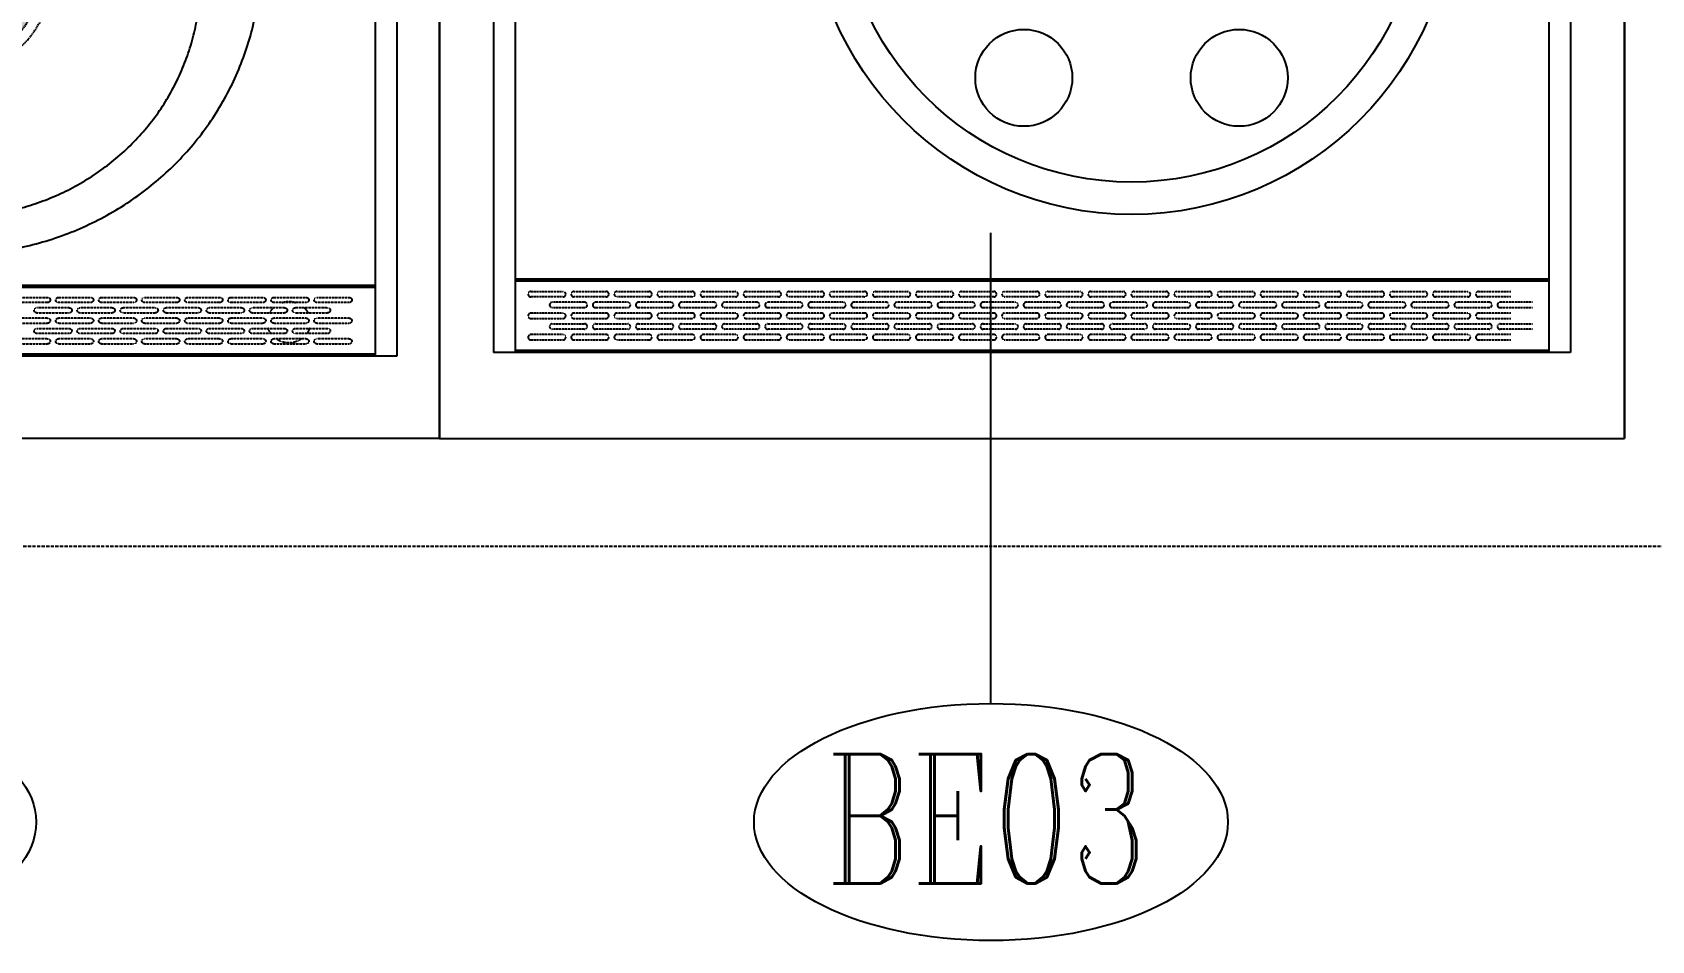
# Model space of a CAD drawing. Extents: x -12047294 to -5625356, y -1456591 to -622873.
# Drawn here: x -6025336 to -6023833, y -719289 to -718446 of the extents above; entities that cross this region are included whole.
import ezdxf

# ---------------------------------------------------------------- set-up
doc = ezdxf.new("R2010")
doc.units = 0
doc.header["$LTSCALE"] = 10
doc.header["$MEASUREMENT"] = 0
doc.linetypes.add('_DASH', pattern=[0.425, 0.3, -0.125])
doc.linetypes.add('DASH', pattern=[0.35, 0.25, -0.1])
doc.layers.add('EQUIP', color=1, linetype='Continuous')
doc.layers.add('Iteam', color=4, linetype='Continuous')
doc.styles.add('SHZF-注释', font='romanc.shx', dxfattribs={"width": 0.8, "bigfont": 'shzf-hz.shx'})

# ---------------------------------------------------------------- blocks, each defined once
blk = doc.blocks.new('外购平面图块0010')
at = {"layer": 'EQUIP', "linetype": 'DASH', "ltscale": 0.5}
h = blk.add_hatch(color=8, dxfattribs=at)
edge = h.paths.add_edge_path(flags=16)
edge.add_arc((-227.5, 226.2), 50, 0, 360)
edge = h.paths.add_edge_path()
edge.add_arc((-227.5, 226.2), 80, 0, 360)
at = {"layer": 'EQUIP'}
for p, q in [((-679, -217.2, 979.4), (-679, 1032.8, 979.4)), ((-639.5, -137.2, 979.4), (-639.5, 882.8, 979.4)), ((-619, 882.8, 979.4), (-619, -137.2, 979.4)), ((-619, -69.2, 979.4), (461, -69.2, 979.4)), ((481.4, -137.2, 979.4), (-639.5, -137.2, 979.4)), ((-679, -217.2, 979.4), (521, -217.2, 979.4))]:
    blk.add_line(p, q, dxfattribs=at)
at = {"layer": 'EQUIP', "color": 8}
for p, q in [((-619, -71.2, 979.4), (461, -71.2, 979.4)), ((461, -135.2, 979.4), (-619, -135.2, 979.4))]:
    blk.add_line(p, q, dxfattribs=at)
at = {"layer": 'EQUIP', "color": 8, "linetype": 'DASH', "ltscale": 0.1}
for p, q in [((-565, -80.7, 979.4), (-595, -80.7, 979.4)), ((-595, -85.7, 979.4), (-565, -85.7, 979.4)), ((-525, -80.7, 979.4), (-555, -80.7, 979.4)), ((-555, -85.7, 979.4), (-525, -85.7, 979.4)), ((-485, -80.7, 979.4), (-515, -80.7, 979.4)), ((-515, -85.7, 979.4), (-485, -85.7, 979.4)), ((-445, -80.7, 979.4), (-475, -80.7, 979.4)), ((-475, -85.7, 979.4), (-445, -85.7, 979.4)), ((-405, -80.7, 979.4), (-435, -80.7, 979.4)), ((-435, -85.7, 979.4), (-405, -85.7, 979.4)), ((-365, -80.7, 979.4), (-395, -80.7, 979.4)), ((-395, -85.7, 979.4), (-365, -85.7, 979.4)), ((-325, -80.7, 979.4), (-355, -80.7, 979.4)), ((-355, -85.7, 979.4), (-325, -85.7, 979.4)), ((-285, -80.7, 979.4), (-315, -80.7, 979.4)), ((-315, -85.7, 979.4), (-285, -85.7, 979.4)), ((-595, -100.7, 979.4), (-565, -100.7, 979.4)), ((-575, -90.7, 979.4), (-545, -90.7, 979.4)), ((-545, -95.7, 979.4), (-575, -95.7, 979.4)), ((-555, -100.7, 979.4), (-525, -100.7, 979.4)), ((-535, -90.7, 979.4), (-505, -90.7, 979.4)), ((-505, -95.7, 979.4), (-535, -95.7, 979.4)), ((-515, -100.7, 979.4), (-485, -100.7, 979.4)), ((-495, -90.7, 979.4), (-465, -90.7, 979.4)), ((-465, -95.7, 979.4), (-495, -95.7, 979.4)), ((-475, -100.7, 979.4), (-445, -100.7, 979.4)), ((-455, -90.7, 979.4), (-425, -90.7, 979.4)), ((-425, -95.7, 979.4), (-455, -95.7, 979.4)), ((-435, -100.7, 979.4), (-405, -100.7, 979.4)), ((-415, -90.7, 979.4), (-385, -90.7, 979.4)), ((-385, -95.7, 979.4), (-415, -95.7, 979.4)), ((-395, -100.7, 979.4), (-365, -100.7, 979.4)), ((-375, -90.7, 979.4), (-345, -90.7, 979.4)), ((-345, -95.7, 979.4), (-375, -95.7, 979.4)), ((-355, -100.7, 979.4), (-325, -100.7, 979.4)), ((-335, -90.7, 979.4), (-305, -90.7, 979.4)), ((-305, -95.7, 979.4), (-335, -95.7, 979.4)), ((-315, -100.7, 979.4), (-285, -100.7, 979.4)), ((-565, -105.7, 979.4), (-595, -105.7, 979.4)), ((-545, -110.7, 979.4), (-575, -110.7, 979.4)), ((-575, -115.7, 979.4), (-545, -115.7, 979.4)), ((-525, -105.7, 979.4), (-555, -105.7, 979.4)), ((-505, -110.7, 979.4), (-535, -110.7, 979.4)), ((-535, -115.7, 979.4), (-505, -115.7, 979.4)), ((-485, -105.7, 979.4), (-515, -105.7, 979.4)), ((-465, -110.7, 979.4), (-495, -110.7, 979.4)), ((-495, -115.7, 979.4), (-465, -115.7, 979.4)), ((-445, -105.7, 979.4), (-475, -105.7, 979.4)), ((-425, -110.7, 979.4), (-455, -110.7, 979.4)), ((-455, -115.7, 979.4), (-425, -115.7, 979.4)), ((-405, -105.7, 979.4), (-435, -105.7, 979.4)), ((-385, -110.7, 979.4), (-415, -110.7, 979.4)), ((-415, -115.7, 979.4), (-385, -115.7, 979.4)), ((-365, -105.7, 979.4), (-395, -105.7, 979.4)), ((-345, -110.7, 979.4), (-375, -110.7, 979.4)), ((-375, -115.7, 979.4), (-345, -115.7, 979.4)), ((-325, -105.7, 979.4), (-355, -105.7, 979.4)), ((-305, -110.7, 979.4), (-335, -110.7, 979.4)), ((-335, -115.7, 979.4), (-305, -115.7, 979.4)), ((-285, -105.7, 979.4), (-315, -105.7, 979.4)), ((-595, -120.7, 979.4), (-565, -120.7, 979.4)), ((-565, -125.7, 979.4), (-595, -125.7, 979.4)), ((-555, -120.7, 979.4), (-525, -120.7, 979.4)), ((-525, -125.7, 979.4), (-555, -125.7, 979.4)), ((-515, -120.7, 979.4), (-485, -120.7, 979.4)), ((-485, -125.7, 979.4), (-515, -125.7, 979.4)), ((-475, -120.7, 979.4), (-445, -120.7, 979.4)), ((-445, -125.7, 979.4), (-475, -125.7, 979.4)), ((-435, -120.7, 979.4), (-405, -120.7, 979.4)), ((-405, -125.7, 979.4), (-435, -125.7, 979.4)), ((-395, -120.7, 979.4), (-365, -120.7, 979.4)), ((-365, -125.7, 979.4), (-395, -125.7, 979.4)), ((-355, -120.7, 979.4), (-325, -120.7, 979.4)), ((-325, -125.7, 979.4), (-355, -125.7, 979.4)), ((-315, -120.7, 979.4), (-285, -120.7, 979.4)), ((-285, -125.7, 979.4), (-315, -125.7, 979.4))]:
    blk.add_line(p, q, dxfattribs=at)
at = {"layer": 'EQUIP', "color": 8, "linetype": 'DASH', "ltscale": 0.5}
for radius in [90, 80]:
    blk.add_circle((-227.5, 226.2, 979.4), radius, dxfattribs=at)
at = {"layer": 'EQUIP', "color": 8, "linetype": 'DASH', "ltscale": 0.1}
for centre, radius, start, end in [((-595, -83.2, 979.4), 2.5, 90, 270), ((-565, -83.2, 979.4), 2.5, 270, 90), ((-555, -83.2, 979.4), 2.5, 90, 270), ((-539, -104.7, 979.4), 20, 71.8051, 108.1949), ((-525, -83.2, 979.4), 2.5, 270, 90), ((-515, -83.2, 979.4), 2.5, 90, 270), ((-485, -83.2, 979.4), 2.5, 270, 90), ((-475, -83.2, 979.4), 2.5, 90, 270), ((-445, -83.2, 979.4), 2.5, 270, 90), ((-435, -83.2, 979.4), 2.5, 90, 270), ((-405, -83.2, 979.4), 2.5, 270, 90), ((-395, -83.2, 979.4), 2.5, 90, 270), ((-365, -83.2, 979.4), 2.5, 270, 90), ((-355, -83.2, 979.4), 2.5, 90, 270), ((-325, -83.2, 979.4), 2.5, 270, 90), ((-315, -83.2, 979.4), 2.5, 90, 270), ((-595, -103.2, 979.4), 2.5, 90, 270), ((-575, -93.2, 979.4), 2.5, 90, 270), ((-565, -103.2, 979.4), 2.5, 270, 90), ((-555, -103.2, 979.4), 2.5, 90, 270), ((-539, -104.7, 979.4), 20, 135.573, 153.2563), ((-545, -93.2, 979.4), 2.5, 270, 90), ((-535, -93.2, 979.4), 2.5, 90, 270), ((-525, -103.2, 979.4), 2.5, 270, 90), ((-539, -104.7, 979.4), 20, 26.7437, 44.427), ((-515, -103.2, 979.4), 2.5, 90, 270), ((-505, -93.2, 979.4), 2.5, 270, 90), ((-495, -93.2, 979.4), 2.5, 90, 270), ((-485, -103.2, 979.4), 2.5, 270, 90), ((-475, -103.2, 979.4), 2.5, 90, 270), ((-465, -93.2, 979.4), 2.5, 270, 90), ((-455, -93.2, 979.4), 2.5, 90, 270), ((-445, -103.2, 979.4), 2.5, 270, 90), ((-435, -103.2, 979.4), 2.5, 90, 270), ((-425, -93.2, 979.4), 2.5, 270, 90), ((-415, -93.2, 979.4), 2.5, 90, 270), ((-405, -103.2, 979.4), 2.5, 270, 90), ((-395, -103.2, 979.4), 2.5, 90, 270), ((-385, -93.2, 979.4), 2.5, 270, 90), ((-375, -93.2, 979.4), 2.5, 90, 270), ((-365, -103.2, 979.4), 2.5, 270, 90), ((-355, -103.2, 979.4), 2.5, 90, 270), ((-345, -93.2, 979.4), 2.5, 270, 90), ((-335, -93.2, 979.4), 2.5, 90, 270), ((-325, -103.2, 979.4), 2.5, 270, 90), ((-315, -103.2, 979.4), 2.5, 90, 270), ((-305, -93.2, 979.4), 2.5, 270, 90), ((-575, -113.2, 979.4), 2.5, 90, 270), ((-539, -104.7, 979.4), 20, 197.4576, 213.367), ((-545, -113.2, 979.4), 2.5, 270, 90), ((-535, -113.2, 979.4), 2.5, 90, 270), ((-539, -104.7, 979.4), 20, 326.633, 342.5424), ((-505, -113.2, 979.4), 2.5, 270, 90), ((-495, -113.2, 979.4), 2.5, 90, 270), ((-465, -113.2, 979.4), 2.5, 270, 90), ((-455, -113.2, 979.4), 2.5, 90, 270), ((-425, -113.2, 979.4), 2.5, 270, 90), ((-415, -113.2, 979.4), 2.5, 90, 270), ((-385, -113.2, 979.4), 2.5, 270, 90), ((-375, -113.2, 979.4), 2.5, 90, 270), ((-345, -113.2, 979.4), 2.5, 270, 90), ((-335, -113.2, 979.4), 2.5, 90, 270), ((-305, -113.2, 979.4), 2.5, 270, 90), ((-595, -123.2, 979.4), 2.5, 90, 270), ((-565, -123.2, 979.4), 2.5, 270, 90), ((-555, -123.2, 979.4), 2.5, 90, 270), ((-539, -104.7, 979.4), 20, 233.1301, 306.8699), ((-525, -123.2, 979.4), 2.5, 270, 90), ((-515, -123.2, 979.4), 2.5, 90, 270), ((-485, -123.2, 979.4), 2.5, 270, 90), ((-475, -123.2, 979.4), 2.5, 90, 270), ((-445, -123.2, 979.4), 2.5, 270, 90), ((-435, -123.2, 979.4), 2.5, 90, 270), ((-405, -123.2, 979.4), 2.5, 270, 90), ((-395, -123.2, 979.4), 2.5, 90, 270), ((-365, -123.2, 979.4), 2.5, 270, 90), ((-355, -123.2, 979.4), 2.5, 90, 270), ((-325, -123.2, 979.4), 2.5, 270, 90), ((-315, -123.2, 979.4), 2.5, 90, 270)]:
    blk.add_arc(centre, radius, start, end, dxfattribs=at)
at = {"layer": 'EQUIP'}
for points, knots in [([(-227.5, -3.1, 979.4), (-234.4, -3.1, 979.4), (-248.1, -2.5, 979.4), (-268.5, 0.3, 979.4), (-288.6, 4.9, 979.4), (-308.2, 11.3, 979.4), (-327.2, 19.4, 979.4), (-345.3, 29.1, 979.4), (-362.5, 40.5, 979.4), (-378.6, 53.3, 979.4), (-393.5, 67.6, 979.4), (-407.1, 83.1, 979.4), (-419.2, 99.7, 979.4), (-429.8, 117.4, 979.4), (-438.7, 136, 979.4), (-445.9, 155.3, 979.4), (-451.4, 175.1, 979.4), (-455.1, 195.4, 979.4), (-456.7, 212.5, 979.4), (-456.9, 222.8, 979.4), (-456.9, 226.2, 979.4)], [0, 0, 0, 0, 20.581285, 41.162508, 61.743609, 82.324535, 102.905233, 123.485662, 144.065787, 164.645585, 185.225041, 205.804153, 226.382929, 246.961388, 267.539559, 288.117481, 308.695201, 329.272771, 349.850249, 360.141564, 360.141564, 360.141564, 360.141564]), ([(57.1, 223, 979.4), (56.4, 214.1, 979.4), (53.1, 188.6, 979.4), (42.1, 147.7, 979.4), (21, 102.4, 979.4), (-7.7, 61.5, 979.4), (-43.1, 26.1, 979.4), (-84.1, -2.5, 979.4), (-129.4, -23.6, 979.4), (-177.7, -36.5, 979.4), (-227.5, -40.9, 979.4), (-277.3, -36.5, 979.4), (-325.6, -23.6, 979.4), (-370.9, -2.5, 979.4), (-411.9, 26.1, 979.4), (-447.3, 61.5, 979.4), (-476, 102.4, 979.4), (-497.1, 147.7, 979.4), (-505.8, 179.9, 979.4), (-508.7, 196.2, 979.4)], [0, 0, 0, 0, 27.018085, 76.747605, 126.492528, 176.231948, 225.97353, 275.720866, 325.467604, 375.213308, 424.960292, 474.707278, 524.452981, 574.199708, 623.947053, 673.688661, 723.428066, 773.172999, 822.902532, 822.902532, 822.902532, 822.902532])]:
    blk.add_open_spline(points, degree=3, knots=knots, dxfattribs=at)
blk = doc.blocks.new('A$C2791642E')
at = {"layer": 'EQUIP'}
for p, q in [((0, 1200), (0, 0)), ((1100, 0), (1100, 1200)), ((1100, 1200), (1100, 0)), ((50, 1036), (50, 80)), ((70, 1036), (70, 80)), ((1030, 1036), (1030, 80)), ((1050, 1036), (1050, 80)), ((1030, 148), (70, 148)), ((1050, 80), (50, 80)), ((1050, 80), (1030, 80)), ((0, 0), (1100, 0))]:
    blk.add_line(p, q, dxfattribs=at)
at = {"layer": 'EQUIP', "color": 8}
for p, q in [((1030, 146), (70, 146)), ((70, 82), (1030, 82))]:
    blk.add_line(p, q, dxfattribs=at)
at = {"layer": 'EQUIP', "color": 8, "linetype": 'DASH', "ltscale": 0.1}
for p, q in [((84.6, 136.5), (114.6, 136.5)), ((124.6, 136.5), (154.6, 136.5)), ((164.6, 136.5), (194.6, 136.5)), ((204.6, 136.5), (234.6, 136.5)), ((244.6, 136.5), (274.6, 136.5)), ((284.6, 136.5), (314.6, 136.5)), ((324.6, 136.5), (354.6, 136.5)), ((364.6, 136.5), (394.6, 136.5)), ((404.6, 136.5), (434.6, 136.5)), ((444.6, 136.5), (474.6, 136.5)), ((484.6, 136.5), (514.6, 136.5)), ((524.6, 136.5), (554.6, 136.5)), ((564.6, 136.5), (594.6, 136.5)), ((604.6, 136.5), (634.6, 136.5)), ((644.6, 136.5), (674.6, 136.5)), ((684.6, 136.5), (714.6, 136.5)), ((724.6, 136.5), (754.6, 136.5)), ((764.6, 136.5), (794.6, 136.5)), ((804.6, 136.5), (834.6, 136.5)), ((844.6, 136.5), (874.6, 136.5)), ((884.6, 136.5), (914.6, 136.5)), ((924.6, 136.5), (954.6, 136.5)), ((964.6, 136.5), (994.6, 136.5)), ((114.6, 131.5), (84.6, 131.5)), ((134.6, 126.5), (104.6, 126.5)), ((104.6, 121.5), (134.6, 121.5)), ((154.6, 131.5), (124.6, 131.5)), ((174.6, 126.5), (144.6, 126.5)), ((144.6, 121.5), (174.6, 121.5)), ((194.6, 131.5), (164.6, 131.5)), ((214.6, 126.5), (184.6, 126.5)), ((184.6, 121.5), (214.6, 121.5)), ((234.6, 131.5), (204.6, 131.5)), ((254.6, 126.5), (224.6, 126.5)), ((224.6, 121.5), (254.6, 121.5)), ((274.6, 131.5), (244.6, 131.5)), ((294.6, 126.5), (264.6, 126.5)), ((264.6, 121.5), (294.6, 121.5)), ((314.6, 131.5), (284.6, 131.5)), ((334.6, 126.5), (304.6, 126.5)), ((304.6, 121.5), (334.6, 121.5)), ((354.6, 131.5), (324.6, 131.5)), ((374.6, 126.5), (344.6, 126.5)), ((344.6, 121.5), (374.6, 121.5)), ((394.6, 131.5), (364.6, 131.5)), ((414.6, 126.5), (384.6, 126.5)), ((384.6, 121.5), (414.6, 121.5)), ((434.6, 131.5), (404.6, 131.5)), ((454.6, 126.5), (424.6, 126.5)), ((424.6, 121.5), (454.6, 121.5)), ((474.6, 131.5), (444.6, 131.5)), ((494.6, 126.5), (464.6, 126.5)), ((464.6, 121.5), (494.6, 121.5)), ((514.6, 131.5), (484.6, 131.5)), ((534.6, 126.5), (504.6, 126.5)), ((504.6, 121.5), (534.6, 121.5)), ((554.6, 131.5), (524.6, 131.5)), ((574.6, 126.5), (544.6, 126.5)), ((544.6, 121.5), (574.6, 121.5)), ((594.6, 131.5), (564.6, 131.5)), ((614.6, 126.5), (584.6, 126.5)), ((584.6, 121.5), (614.6, 121.5)), ((634.6, 131.5), (604.6, 131.5)), ((654.6, 126.5), (624.6, 126.5)), ((624.6, 121.5), (654.6, 121.5)), ((674.6, 131.5), (644.6, 131.5)), ((694.6, 126.5), (664.6, 126.5)), ((664.6, 121.5), (694.6, 121.5)), ((714.6, 131.5), (684.6, 131.5)), ((734.6, 126.5), (704.6, 126.5)), ((704.6, 121.5), (734.6, 121.5)), ((754.6, 131.5), (724.6, 131.5)), ((774.6, 126.5), (744.6, 126.5)), ((744.6, 121.5), (774.6, 121.5)), ((794.6, 131.5), (764.6, 131.5)), ((814.6, 126.5), (784.6, 126.5)), ((784.6, 121.5), (814.6, 121.5)), ((834.6, 131.5), (804.6, 131.5)), ((854.6, 126.5), (824.6, 126.5)), ((824.6, 121.5), (854.6, 121.5)), ((874.6, 131.5), (844.6, 131.5)), ((894.6, 126.5), (864.6, 126.5)), ((864.6, 121.5), (894.6, 121.5)), ((914.6, 131.5), (884.6, 131.5)), ((934.6, 126.5), (904.6, 126.5)), ((904.6, 121.5), (934.6, 121.5)), ((954.6, 131.5), (924.6, 131.5)), ((974.6, 126.5), (944.6, 126.5)), ((944.6, 121.5), (974.6, 121.5)), ((994.6, 131.5), (964.6, 131.5)), ((1014.6, 126.5), (984.6, 126.5)), ((984.6, 121.5), (1014.6, 121.5)), ((114.6, 116.5), (84.6, 116.5)), ((84.6, 111.5), (114.6, 111.5)), ((104.6, 106.5), (134.6, 106.5)), ((154.6, 116.5), (124.6, 116.5)), ((124.6, 111.5), (154.6, 111.5)), ((144.6, 106.5), (174.6, 106.5)), ((194.6, 116.5), (164.6, 116.5)), ((164.6, 111.5), (194.6, 111.5)), ((184.6, 106.5), (214.6, 106.5)), ((234.6, 116.5), (204.6, 116.5)), ((204.6, 111.5), (234.6, 111.5)), ((224.6, 106.5), (254.6, 106.5)), ((274.6, 116.5), (244.6, 116.5)), ((244.6, 111.5), (274.6, 111.5)), ((264.6, 106.5), (294.6, 106.5)), ((314.6, 116.5), (284.6, 116.5)), ((284.6, 111.5), (314.6, 111.5)), ((304.6, 106.5), (334.6, 106.5)), ((354.6, 116.5), (324.6, 116.5)), ((324.6, 111.5), (354.6, 111.5)), ((344.6, 106.5), (374.6, 106.5)), ((394.6, 116.5), (364.6, 116.5)), ((364.6, 111.5), (394.6, 111.5)), ((384.6, 106.5), (414.6, 106.5)), ((434.6, 116.5), (404.6, 116.5)), ((404.6, 111.5), (434.6, 111.5)), ((424.6, 106.5), (454.6, 106.5)), ((474.6, 116.5), (444.6, 116.5)), ((444.6, 111.5), (474.6, 111.5)), ((464.6, 106.5), (494.6, 106.5)), ((514.6, 116.5), (484.6, 116.5)), ((484.6, 111.5), (514.6, 111.5)), ((504.6, 106.5), (534.6, 106.5)), ((554.6, 116.5), (524.6, 116.5)), ((524.6, 111.5), (554.6, 111.5)), ((544.6, 106.5), (574.6, 106.5)), ((594.6, 116.5), (564.6, 116.5)), ((564.6, 111.5), (594.6, 111.5)), ((584.6, 106.5), (614.6, 106.5)), ((634.6, 116.5), (604.6, 116.5)), ((604.6, 111.5), (634.6, 111.5)), ((624.6, 106.5), (654.6, 106.5)), ((674.6, 116.5), (644.6, 116.5)), ((644.6, 111.5), (674.6, 111.5)), ((664.6, 106.5), (694.6, 106.5)), ((714.6, 116.5), (684.6, 116.5)), ((684.6, 111.5), (714.6, 111.5)), ((704.6, 106.5), (734.6, 106.5)), ((754.6, 116.5), (724.6, 116.5)), ((724.6, 111.5), (754.6, 111.5)), ((744.6, 106.5), (774.6, 106.5)), ((794.6, 116.5), (764.6, 116.5)), ((764.6, 111.5), (794.6, 111.5)), ((784.6, 106.5), (814.6, 106.5)), ((834.6, 116.5), (804.6, 116.5)), ((804.6, 111.5), (834.6, 111.5)), ((824.6, 106.5), (854.6, 106.5)), ((874.6, 116.5), (844.6, 116.5)), ((844.6, 111.5), (874.6, 111.5)), ((864.6, 106.5), (894.6, 106.5)), ((914.6, 116.5), (884.6, 116.5)), ((884.6, 111.5), (914.6, 111.5)), ((904.6, 106.5), (934.6, 106.5)), ((954.6, 116.5), (924.6, 116.5)), ((924.6, 111.5), (954.6, 111.5)), ((944.6, 106.5), (974.6, 106.5)), ((994.6, 116.5), (964.6, 116.5)), ((964.6, 111.5), (994.6, 111.5)), ((984.6, 106.5), (1014.6, 106.5)), ((114.6, 96.5), (84.6, 96.5)), ((84.6, 91.5), (114.6, 91.5)), ((134.6, 101.5), (104.6, 101.5)), ((154.6, 96.5), (124.6, 96.5)), ((124.6, 91.5), (154.6, 91.5)), ((174.6, 101.5), (144.6, 101.5)), ((194.6, 96.5), (164.6, 96.5)), ((164.6, 91.5), (194.6, 91.5)), ((214.6, 101.5), (184.6, 101.5)), ((234.6, 96.5), (204.6, 96.5)), ((204.6, 91.5), (234.6, 91.5)), ((254.6, 101.5), (224.6, 101.5)), ((274.6, 96.5), (244.6, 96.5)), ((244.6, 91.5), (274.6, 91.5)), ((294.6, 101.5), (264.6, 101.5)), ((314.6, 96.5), (284.6, 96.5)), ((284.6, 91.5), (314.6, 91.5)), ((334.6, 101.5), (304.6, 101.5)), ((354.6, 96.5), (324.6, 96.5)), ((324.6, 91.5), (354.6, 91.5)), ((374.6, 101.5), (344.6, 101.5)), ((394.6, 96.5), (364.6, 96.5)), ((364.6, 91.5), (394.6, 91.5)), ((414.6, 101.5), (384.6, 101.5)), ((434.6, 96.5), (404.6, 96.5)), ((404.6, 91.5), (434.6, 91.5)), ((454.6, 101.5), (424.6, 101.5)), ((474.6, 96.5), (444.6, 96.5)), ((444.6, 91.5), (474.6, 91.5)), ((494.6, 101.5), (464.6, 101.5)), ((514.6, 96.5), (484.6, 96.5)), ((484.6, 91.5), (514.6, 91.5)), ((534.6, 101.5), (504.6, 101.5)), ((554.6, 96.5), (524.6, 96.5)), ((524.6, 91.5), (554.6, 91.5)), ((574.6, 101.5), (544.6, 101.5)), ((594.6, 96.5), (564.6, 96.5)), ((564.6, 91.5), (594.6, 91.5)), ((614.6, 101.5), (584.6, 101.5)), ((634.6, 96.5), (604.6, 96.5)), ((604.6, 91.5), (634.6, 91.5)), ((654.6, 101.5), (624.6, 101.5)), ((674.6, 96.5), (644.6, 96.5)), ((644.6, 91.5), (674.6, 91.5)), ((694.6, 101.5), (664.6, 101.5)), ((714.6, 96.5), (684.6, 96.5)), ((684.6, 91.5), (714.6, 91.5)), ((734.6, 101.5), (704.6, 101.5)), ((754.6, 96.5), (724.6, 96.5)), ((724.6, 91.5), (754.6, 91.5)), ((774.6, 101.5), (744.6, 101.5)), ((794.6, 96.5), (764.6, 96.5)), ((764.6, 91.5), (794.6, 91.5)), ((814.6, 101.5), (784.6, 101.5)), ((834.6, 96.5), (804.6, 96.5)), ((804.6, 91.5), (834.6, 91.5)), ((854.6, 101.5), (824.6, 101.5)), ((874.6, 96.5), (844.6, 96.5)), ((844.6, 91.5), (874.6, 91.5)), ((894.6, 101.5), (864.6, 101.5)), ((914.6, 96.5), (884.6, 96.5)), ((884.6, 91.5), (914.6, 91.5)), ((934.6, 101.5), (904.6, 101.5)), ((954.6, 96.5), (924.6, 96.5)), ((924.6, 91.5), (954.6, 91.5)), ((974.6, 101.5), (944.6, 101.5)), ((994.6, 96.5), (964.6, 96.5)), ((964.6, 91.5), (994.6, 91.5)), ((1014.6, 101.5), (984.6, 101.5))]:
    blk.add_line(p, q, dxfattribs=at)
at = {"layer": 'EQUIP'}
blk.add_circle((642.4, 508), 300, dxfattribs=at)
at = {"layer": 'EQUIP', "color": 8, "ltscale": 200}
blk.add_circle((642.4, 508), 270, dxfattribs=at)
at = {"layer": 'EQUIP', "color": 8}
for centre in [(542.4, 334.8), (742.4, 334.8)]:
    blk.add_circle(centre, 45, dxfattribs=at)
at = {"layer": 'EQUIP', "color": 8, "linetype": 'DASH', "ltscale": 0.1}
for centre, start, end in [((84.6, 134), 90, 270), ((114.6, 134), 270, 90), ((124.6, 134), 90, 270), ((154.6, 134), 270, 90), ((164.6, 134), 90, 270), ((194.6, 134), 270, 90), ((204.6, 134), 90, 270), ((234.6, 134), 270, 90), ((244.6, 134), 90, 270), ((274.6, 134), 270, 90), ((284.6, 134), 90, 270), ((314.6, 134), 270, 90), ((324.6, 134), 90, 270), ((354.6, 134), 270, 90), ((364.6, 134), 90, 270), ((394.6, 134), 270, 90), ((404.6, 134), 90, 270), ((434.6, 134), 270, 90), ((444.6, 134), 90, 270), ((474.6, 134), 270, 90), ((484.6, 134), 90, 270), ((514.6, 134), 270, 90), ((524.6, 134), 90, 270), ((554.6, 134), 270, 90), ((564.6, 134), 90, 270), ((594.6, 134), 270, 90), ((604.6, 134), 90, 270), ((634.6, 134), 270, 90), ((644.6, 134), 90, 270), ((674.6, 134), 270, 90), ((684.6, 134), 90, 270), ((714.6, 134), 270, 90), ((724.6, 134), 90, 270), ((754.6, 134), 270, 90), ((764.6, 134), 90, 270), ((794.6, 134), 270, 90), ((804.6, 134), 90, 270), ((834.6, 134), 270, 90), ((844.6, 134), 90, 270), ((874.6, 134), 270, 90), ((884.6, 134), 90, 270), ((914.6, 134), 270, 90), ((924.6, 134), 90, 270), ((954.6, 134), 270, 90), ((964.6, 134), 90, 270), ((104.6, 124), 90, 270), ((134.6, 124), 270, 90), ((144.6, 124), 90, 270), ((174.6, 124), 270, 90), ((184.6, 124), 90, 270), ((214.6, 124), 270, 90), ((224.6, 124), 90, 270), ((254.6, 124), 270, 90), ((264.6, 124), 90, 270), ((294.6, 124), 270, 90), ((304.6, 124), 90, 270), ((334.6, 124), 270, 90), ((344.6, 124), 90, 270), ((374.6, 124), 270, 90), ((384.6, 124), 90, 270), ((414.6, 124), 270, 90), ((424.6, 124), 90, 270), ((454.6, 124), 270, 90), ((464.6, 124), 90, 270), ((494.6, 124), 270, 90), ((504.6, 124), 90, 270), ((534.6, 124), 270, 90), ((544.6, 124), 90, 270), ((574.6, 124), 270, 90), ((584.6, 124), 90, 270), ((614.6, 124), 270, 90), ((624.6, 124), 90, 270), ((654.6, 124), 270, 90), ((664.6, 124), 90, 270), ((694.6, 124), 270, 90), ((704.6, 124), 90, 270), ((734.6, 124), 270, 90), ((744.6, 124), 90, 270), ((774.6, 124), 270, 90), ((784.6, 124), 90, 270), ((814.6, 124), 270, 90), ((824.6, 124), 90, 270), ((854.6, 124), 270, 90), ((864.6, 124), 90, 270), ((894.6, 124), 270, 90), ((904.6, 124), 90, 270), ((934.6, 124), 270, 90), ((944.6, 124), 90, 270), ((974.6, 124), 270, 90), ((984.6, 124), 90, 270), ((84.6, 114), 90, 270), ((104.6, 104), 90, 270), ((114.6, 114), 270, 90), ((124.6, 114), 90, 270), ((134.6, 104), 270, 90), ((144.6, 104), 90, 270), ((154.6, 114), 270, 90), ((164.6, 114), 90, 270), ((174.6, 104), 270, 90), ((184.6, 104), 90, 270), ((194.6, 114), 270, 90), ((204.6, 114), 90, 270), ((214.6, 104), 270, 90), ((224.6, 104), 90, 270), ((234.6, 114), 270, 90), ((244.6, 114), 90, 270), ((254.6, 104), 270, 90), ((264.6, 104), 90, 270), ((274.6, 114), 270, 90), ((284.6, 114), 90, 270), ((294.6, 104), 270, 90), ((304.6, 104), 90, 270), ((314.6, 114), 270, 90), ((324.6, 114), 90, 270), ((334.6, 104), 270, 90), ((344.6, 104), 90, 270), ((354.6, 114), 270, 90), ((364.6, 114), 90, 270), ((374.6, 104), 270, 90), ((384.6, 104), 90, 270), ((394.6, 114), 270, 90), ((404.6, 114), 90, 270), ((414.6, 104), 270, 90), ((424.6, 104), 90, 270), ((434.6, 114), 270, 90), ((444.6, 114), 90, 270), ((454.6, 104), 270, 90), ((464.6, 104), 90, 270), ((474.6, 114), 270, 90), ((484.6, 114), 90, 270), ((494.6, 104), 270, 90), ((504.6, 104), 90, 270), ((514.6, 114), 270, 90), ((524.6, 114), 90, 270), ((534.6, 104), 270, 90), ((544.6, 104), 90, 270), ((554.6, 114), 270, 90), ((564.6, 114), 90, 270), ((574.6, 104), 270, 90), ((584.6, 104), 90, 270), ((594.6, 114), 270, 90), ((604.6, 114), 90, 270), ((614.6, 104), 270, 90), ((624.6, 104), 90, 270), ((634.6, 114), 270, 90), ((644.6, 114), 90, 270), ((654.6, 104), 270, 90), ((664.6, 104), 90, 270), ((674.6, 114), 270, 90), ((684.6, 114), 90, 270), ((694.6, 104), 270, 90), ((704.6, 104), 90, 270), ((714.6, 114), 270, 90), ((724.6, 114), 90, 270), ((734.6, 104), 270, 90), ((744.6, 104), 90, 270), ((754.6, 114), 270, 90), ((764.6, 114), 90, 270), ((774.6, 104), 270, 90), ((784.6, 104), 90, 270), ((794.6, 114), 270, 90), ((804.6, 114), 90, 270), ((814.6, 104), 270, 90), ((824.6, 104), 90, 270), ((834.6, 114), 270, 90), ((844.6, 114), 90, 270), ((854.6, 104), 270, 90), ((864.6, 104), 90, 270), ((874.6, 114), 270, 90), ((884.6, 114), 90, 270), ((894.6, 104), 270, 90), ((904.6, 104), 90, 270), ((914.6, 114), 270, 90), ((924.6, 114), 90, 270), ((934.6, 104), 270, 90), ((944.6, 104), 90, 270), ((954.6, 114), 270, 90), ((964.6, 114), 90, 270), ((974.6, 104), 270, 90), ((984.6, 104), 90, 270), ((84.6, 94), 90, 270), ((114.6, 94), 270, 90), ((124.6, 94), 90, 270), ((154.6, 94), 270, 90), ((164.6, 94), 90, 270), ((194.6, 94), 270, 90), ((204.6, 94), 90, 270), ((234.6, 94), 270, 90), ((244.6, 94), 90, 270), ((274.6, 94), 270, 90), ((284.6, 94), 90, 270), ((314.6, 94), 270, 90), ((324.6, 94), 90, 270), ((354.6, 94), 270, 90), ((364.6, 94), 90, 270), ((394.6, 94), 270, 90), ((404.6, 94), 90, 270), ((434.6, 94), 270, 90), ((444.6, 94), 90, 270), ((474.6, 94), 270, 90), ((484.6, 94), 90, 270), ((514.6, 94), 270, 90), ((524.6, 94), 90, 270), ((554.6, 94), 270, 90), ((564.6, 94), 90, 270), ((594.6, 94), 270, 90), ((604.6, 94), 90, 270), ((634.6, 94), 270, 90), ((644.6, 94), 90, 270), ((674.6, 94), 270, 90), ((684.6, 94), 90, 270), ((714.6, 94), 270, 90), ((724.6, 94), 90, 270), ((754.6, 94), 270, 90), ((764.6, 94), 90, 270), ((794.6, 94), 270, 90), ((804.6, 94), 90, 270), ((834.6, 94), 270, 90), ((844.6, 94), 90, 270), ((874.6, 94), 270, 90), ((884.6, 94), 90, 270), ((914.6, 94), 270, 90), ((924.6, 94), 90, 270), ((954.6, 94), 270, 90), ((964.6, 94), 90, 270)]:
    blk.add_arc(centre, 2.5, start, end, dxfattribs=at)

msp = doc.modelspace()

# ---------------------------------------------------------------- linework, layer by layer
at = {"layer": 'EQUIP', "color": 2, "linetype": '_DASH'}
msp.add_lwpolyline([(-6035536.1, -718923.4), (-6020346.1, -718923.4), (-6020346.1, -717623.4), (-6035536.1, -717623.4)], close=True, dxfattribs=at)
at = {"layer": 'Iteam'}
msp.add_line((-6024446.1, -719069.4, 0), (-6024446.1, -718632.5), dxfattribs=at)
for centre in [(-6025552.6, -719179.4, 0), (-6024446.1, -719179.4, 0)]:
    msp.add_ellipse(centre, major_axis=(220, 0), ratio=0.5, dxfattribs=at)

# ---------------------------------------------------------------- block references
msp.add_blockref('A$C2791642E', (-6024958, -718823.4))
at = {"layer": 'EQUIP', "xscale": -1, "yscale": 0.9599999999999999}
msp.add_blockref('外购平面图块0010', (-6025637, -718614.9, -979.4), dxfattribs=at)

# ---------------------------------------------------------------- texts
at = {"layer": 'Iteam', "style": 'SHZF-注释', "width": 0.7}
msp.add_text('BE03', height=120, dxfattribs=at).set_placement((-6024599.4, -719236.3))

doc.saveas('drawing.dxf')
